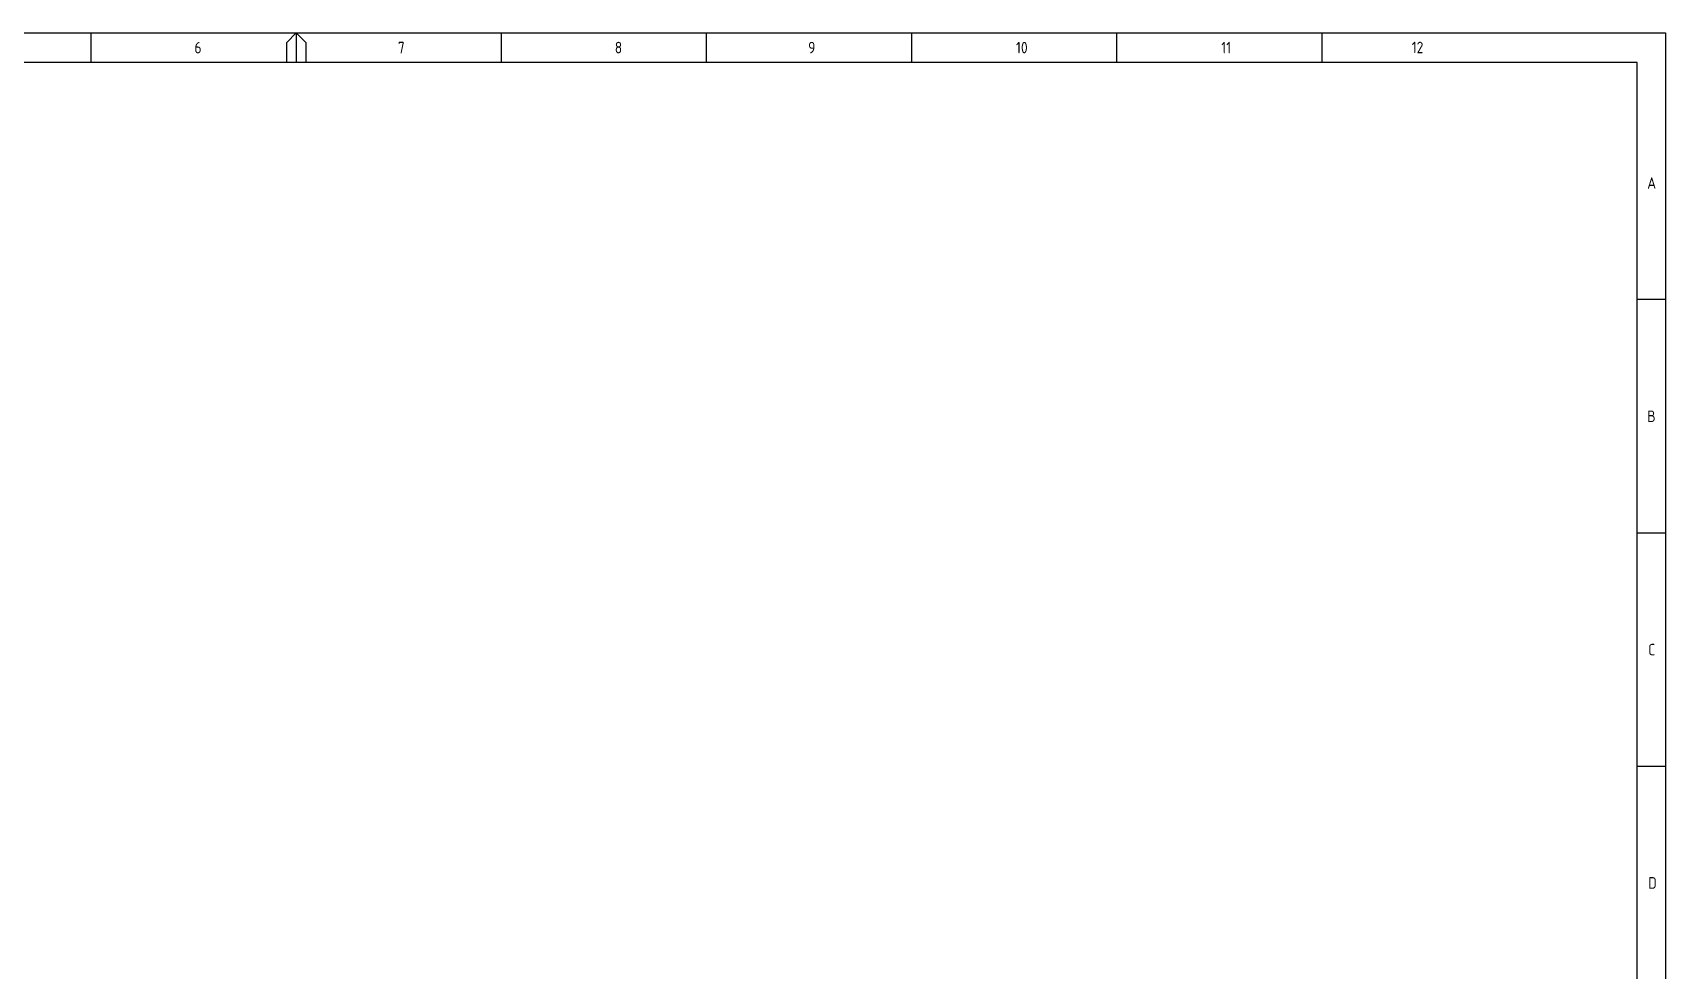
# Paper-space layout 'SHEET (4)' of a CAD drawing. Header units: metres, sheet in millimetres. Extents: x -30 to 802, y -5 to 581.
# Drawn here: x 306.8 to 802.1, y 296.7 to 581 of the extents above; entities that cross this region are included whole.
import ezdxf
from ezdxf.enums import TextEntityAlignment as Align

# ---------------------------------------------------------------- set-up
doc = ezdxf.new("R2010")
doc.units = ezdxf.units.M
doc.layers.get('0').update_dxf_attribs({"color": 6})
doc.layers.add('Notes', color=7, linetype='Continuous')
doc.styles.add('iecISOCP', font='isocp.shx')
doc.styles.get("Standard").update_dxf_attribs({"font": 'arial.ttf'})

# ---------------------------------------------------------------- blocks, each defined once
blk = doc.blocks.new('A1_FRAME_TITLE')
at = {"layer": 'Notes', "color": 7, "linetype": 'Continuous'}
for p, q in [((351.17, 574.39), (351.17, 583.39)), ((413.67, 580.39), (416.67, 583.39)), ((413.67, 574.39), (413.67, 580.39)), ((416.67, 583.39), (416.67, 574.39)), ((416.67, 583.39), (419.67, 580.39)), ((419.67, 580.39), (419.67, 574.39)), ((482.19, 574.39), (482.19, 583.39)), ((547.7, 574.39), (547.7, 583.39)), ((613.21, 574.39), (613.21, 583.39)), ((678.72, 574.39), (678.72, 583.39)), ((744.23, 574.39), (744.23, 583.39)), ((844.88, 5.97), (844.88, 574.39)), ((853.87, 502.43), (844.87, 502.43)), ((844.88, 431.68), (853.87, 431.68)), ((844.87, 360.93), (853.87, 360.93))]:
    blk.add_line(p, q, dxfattribs=at)
at = {"layer": 'Notes', "color": 7, "linetype": 'Continuous', "flags": 128}
blk.add_lwpolyline([(844.88, 574.39), (149.5, 574.39)], dxfattribs=at)
at = {"color": 7}
blk.add_attdef('DRAFT_NUM', (9.35, 23.29), '', height=2.5, rotation=90, dxfattribs=at)
at = {"layer": 'Notes', "color": 7, "style": 'iecISOCP'}
for s, p in [('6', (384.13, 577.12)), ('7', (449.08, 577.12)), ('8', (518.36, 577.12)), ('9', (580.11, 577.12)), ('10', (646.5, 577.12)), ('11', (712.06, 577.12)), ('12', (772.87, 577.16)), ('A', (848.09, 536.06)), ('B', (848.09, 465.31)), ('C', (848.39, 394.56)), ('D', (848.39, 323.81))]:
    blk.add_text(s, height=3.5, dxfattribs=at).set_placement(p)
at = {"layer": 'Notes', "color": 7, "style": 'iecISOCP', "flags": 8}
blk.add_attdef('VERSION_NO', text='', height=2.5, rotation=90, dxfattribs=at).set_placement((302.04, 43.81), align=Align.MIDDLE_CENTER)
at = {"layer": 'Notes', "color": 7, "style": 'iecISOCP'}
for tag, p in [('CAP_NO', (513.19, 43.46)), ('IE_NUM', (513.05, 37.81)), ('REF_No_1', (335.24, 32.31)), ('REF_1', (362.52, 32.31)), ('GEN_WO', (441.71, 31.76)), ('HV_SWITCH', (513.46, 32.16)), ('REF_No_2', (335.24, 26.31)), ('REF_2', (362.52, 26.31)), ('OH_WO', (441.71, 25.81)), ('UBD_REF', (513.05, 25.83)), ('REF_No_3', (335.24, 20.31)), ('REF_3', (362.52, 20.31)), ('UG_WO', (441.71, 20.05)), ('GIS_MAP_No', (513.05, 20.04)), ('REF_No_4', (335.24, 14.31)), ('REF_4', (362.52, 14.31)), ('SUB_WO', (441.71, 13.81)), ('HV_OP_DIAG', (513.33, 14.2)), ('LGA', (512.95, 7.78)), ('ExportID', (-11.47, 2.39))]:
    blk.add_attdef(tag, p, '', height=2.5, dxfattribs=at)
for tag, height, p in [('T1', 3.5, (684.37, 39.47)), ('scale', 2.5, (567.76, 33.27)), ('T2', 3.5, (684.37, 34.35)), ('T3', 3.5, (684.37, 28.92)), ('DRAWN', 2.5, (567.76, 24.93)), ('T4', 3.5, (684.37, 23.66)), ('T5', 3.5, (684.37, 18.23)), ('REV', 5, (840.57, 17.1)), ('DATE', 2.5, (567.76, 16.88)), ('T6', 3.5, (684.37, 12.97)), ('CHD', 2.5, (567.76, 8.37)), ('DESIGN', 2.5, (605.62, 9.15))]:
    blk.add_attdef(tag, text='', height=height, dxfattribs=at).set_placement(p, align=Align.CENTER)
blk.add_attdef('NUM', text='', height=7, dxfattribs=at).set_placement((812.88, 20.12), align=Align.MIDDLE_CENTER)
for tag, p in [('NS', (811.23, 8.12)), ('SHTS', (825.93, 8.12))]:
    blk.add_attdef(tag, text='', height=2.5, dxfattribs=at).set_placement(p, align=Align.MIDDLE)
at = {"layer": 'Notes', "color": 7, "style": 'iecISOCP', "flags": 1}
for tag, p in [('ProjectType', (-6.37, -26.8)), ('ProjectNumber', (3.01, -26.82)), ('DrawingNumber', (14.96, -26.8)), ('ProjectDescription', (27.02, -26.83)), ('ExportDate', (39.74, -26.79)), ('ExportUserName', (48.61, -26.8)), ('DesignerCompanyName', (60.94, -26.79)), ('ExportAreaOfInterest', (76.55, -26.81)), ('GIS_SUCCESS', (91.45, -26.78)), ('CAD_SUCCESS', (101.24, -26.78)), ('DEPOTCODE', (111.56, -26.88)), ('ExportCategories', (119.53, -26.8)), ('Comments', (133.84, -26.88))]:
    blk.add_attdef(tag, p, '', height=1, dxfattribs=at)

psp = doc.layouts.new('SHEET (4)')

# ---------------------------------------------------------------- linework, layer by layer
at = {"layer": 'Notes'}
psp.add_lwpolyline([(-29.63, 581), (802.09, 581), (802.09, -5.42), (-29.63, -5.42)], close=True, dxfattribs=at)

# ---------------------------------------------------------------- block references
at = {"layer": 'Notes', "xscale": 0.95}
psp.add_blockref('A1_FRAME_TITLE', (-9.08, -2.39), dxfattribs=at)

doc.saveas('drawing.dxf')
